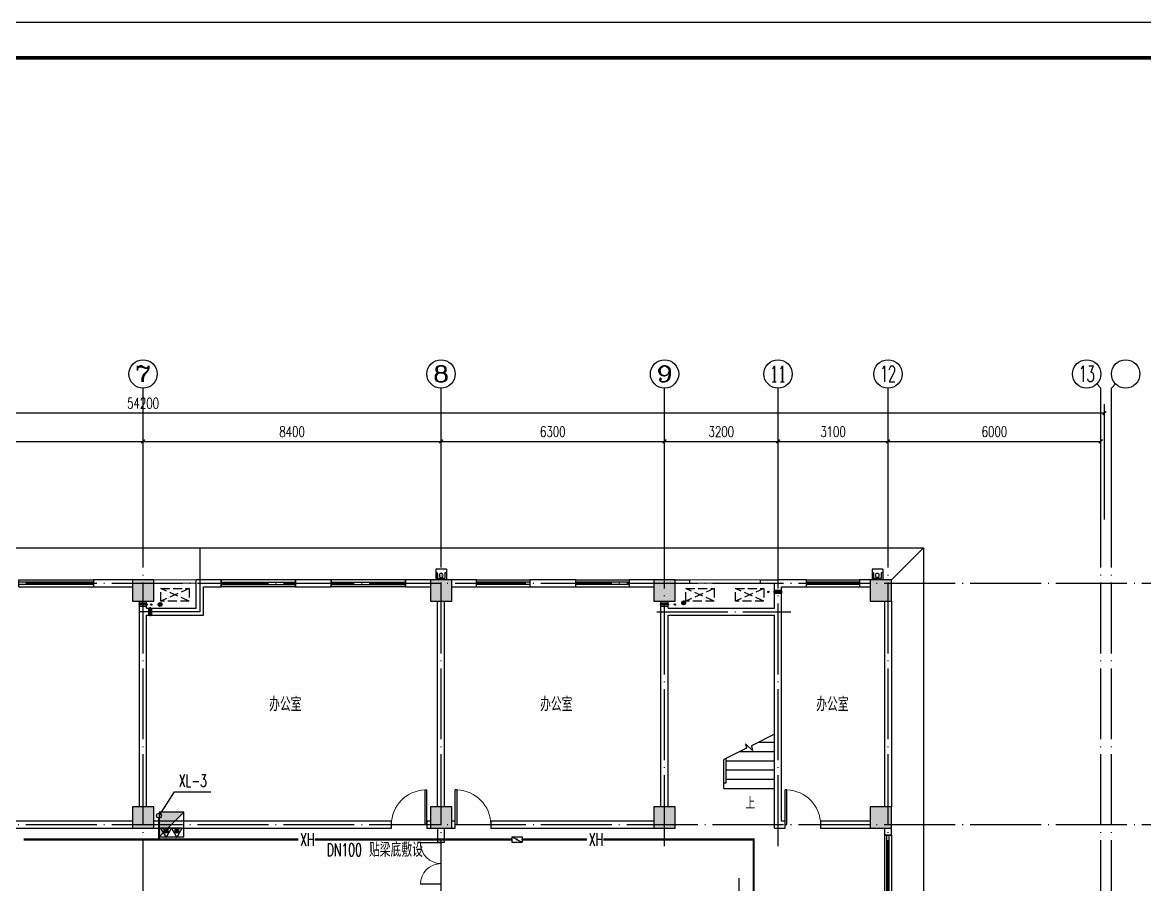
# Model space of a CAD drawing. Extents: x 888742 to 1277419, y 9079 to 622358.
# Drawn here: x 1073843 to 1105476, y 440340 to 464642 of the extents above; entities that cross this region are included whole.
import ezdxf
from ezdxf.enums import TextEntityAlignment as Align

# ---------------------------------------------------------------- set-up
doc = ezdxf.new("R2010")
doc.units = 0
doc.header["$LTSCALE"] = 1000
doc.header["$MEASUREMENT"] = 0
doc.linetypes.add('DASH', pattern=[0.35, 0.25, -0.1])
doc.linetypes.add('DOTE', pattern=[2.42, 2, -0.2, 0.02, -0.2])
for name, color, linetype in [('A_PLAN_FURNITURE', 8, 'Continuous'), ('AXIS', 3, 'Continuous'), ('AXIS_TEXT', 7, 'Continuous'), ('COLUMN', 2, 'Continuous'), ('DIM_SYMB', 3, 'Continuous'), ('DIM_消防', 3, 'Continuous'), ('DOTE', 14, 'DOTE'), ('EQUIP_消火栓', 7, 'Continuous'), ('EQUIP_消防', 7, 'Continuous'), ('LVTRY', 220, 'Continuous'), ('PIPE-消防', 1, 'Continuous'), ('PUB_HATCH', 252, 'Continuous'), ('PUB_TEXT', 7, 'Continuous'), ('PUB_TITLE', 4, 'Continuous'), ('RAIN', 220, 'Continuous'), ('STAIR', 4, 'Continuous'), ('TEXT_消防', 7, 'Continuous'), ('VALVE_消防', 7, 'Continuous'), ('VPIPE-消防', 1, 'Continuous'), ('WALL', 2, 'Continuous'), ('WINDOW', 142, 'Continuous'), ('排水', 135, 'Continuous'), ('空调', 107, 'Continuous')]:
    doc.layers.add(name, color=color, linetype=linetype)
doc.layers.add('厨房卫生间家具', color=79, linetype='Continuous', lineweight=9)
doc.layers.add('面积线', color=41, linetype='Continuous', lineweight=20)
doc.styles.add('_TCH_AXIS', font='COMPLEX', dxfattribs={"bigfont": 'GBCBIG'})
doc.styles.add('_TCH_DIM', font='SIMPLEX', dxfattribs={"bigfont": 'GBCBIG'})
doc.styles.add('_TCH_DIM_T3', font='SIMPLEX', dxfattribs={"width": 0.705882, "bigfont": 'GBCBIG'})
doc.styles.add('_TWT_PIPEDN', font='SIMPLEX', dxfattribs={"width": 0.8, "height": 3.5, "bigfont": 'HZTXT'})
doc.styles.add('_TWT_PIPETEXT', font='SIMPLEX', dxfattribs={"width": 0.8, "height": 3.5, "bigfont": 'HZTXT'})
doc.styles.add('_TWT_SERIAL', font='COMPLEX', dxfattribs={"width": 0.8, "height": 3.5, "bigfont": 'HZTXT'})
doc.styles.add('COMPLEX', font='COMPLEX')
doc.styles.add('hztxt', font='zn02.shx', dxfattribs={"width": 0.8, "height": 400, "bigfont": 'zn01.shx'})
doc.styles.get("Standard").update_dxf_attribs({"font": 'gbenor.shx', "bigfont": 'gbcbig.shx'})
doc.dimstyles.new('_TCH_ARCH&&100', dxfattribs={"dimtxt": 297.5, "dimasz": 100, "dimexe": 250, "dimexo": 300, "dimgap": 126.25, "dimtad": 1, "dimdec": 0, "dimzin": 0, "dimdsep": 46, "dimtxsty": '_TCH_DIM_T3', "dimblk": 'ARCHTICK', "dimcen": 0.09, "dimclrt": 7, "dimazin": 2, "dimtfac": 1, "dimtdec": 0, "dimtix": 1, "dimtmove": 2, "dimatfit": 3, "dimldrblk": 'ARCHTICK', "dimfxl": 1, "dimtolj": 1, "dimtzin": 0, "dimarcsym": 0})

# ---------------------------------------------------------------- blocks, each defined once
blk = doc.blocks.new('43t42')
at = {"layer": 'A_PLAN_FURNITURE', "linetype": 'DASH', "extrusion": (0, 0, -1)}
blk.add_lwpolyline([(-698650, 447037), (-697850, 447037), (-697850, 447387), (-698650, 447387)], close=True, dxfattribs=at)
at = {"layer": 'A_PLAN_FURNITURE', "linetype": 'DASH'}
for points in [[(698650, 447387), (697850, 447037)], [(698650, 447037), (697850, 447387)]]:
    blk.add_lwpolyline(points, dxfattribs=at)
blk = doc.blocks.new('Kongtiaodaong')
at = {"layer": '空调'}
for points in [[(1247663, -163218), (1247663, -163058), (1247663, -163038), (1247663, -163218), (1247663, -163238)], [(1247703, -163058), (1247703, -163008), (1247703, -163218), (1247703, -163268)], [(1247743, -163218), (1247743, -163058), (1247743, -163038), (1247743, -163218), (1247743, -163238)]]:
    blk.add_lwpolyline(points, dxfattribs=at)
blk = doc.blocks.new('A$C3D4507CA')
at = {"layer": 'RAIN'}
for p, q in [((-150, -173), (-150, 127)), ((-110, -73), (-110, 87)), ((110, 87), (-110, 87)), ((110, -73), (110, 87)), ((150, -173), (150, 127)), ((-110, -73), (-150, -73)), ((150, -173), (-150, -173)), ((150, -73), (110, -73)), ((150, -173), (150, -173))]:
    blk.add_line(p, q, dxfattribs=at)
blk.add_circle((0, 0), 55, dxfattribs=at)
blk = doc.blocks.new('$TWTSYS$00000546')
h = blk.add_hatch()
h.set_pattern_fill('ANSI31', color=256, scale=200, style=0)
h.set_pattern_definition([(45, (-38543.802, -6670.83), (-17.67767, 17.67767), [])])
h.paths.add_polyline_path([(-65, 174), (65, 174), (65, 44), (-65, 44)])
for points in [[(0, 344), (-198, 0), (198, 0)], [(-65, 174), (65, 174), (65, 44), (-65, 44)]]:
    blk.add_lwpolyline(points, close=True)
blk = doc.blocks.new('_ArchTick')
at = {"color": 0, "linetype": 'ByBlock', "const_width": 0.4}
blk.add_lwpolyline([(-0.5, -0.5), (0.5, 0.5)], dxfattribs=at)
blk = doc.blocks.new('*D220')
at = {"layer": 'AXIS', "color": 0, "lineweight": -2, "transparency": 16777216}
for p, q in [((1068844, 450633), (1068844, 453083)), ((1077244, 450633), (1077244, 453083)), ((1068844, 452833), (1077244, 452833))]:
    blk.add_line(p, q, dxfattribs=at)
at = {"layer": 'Defpoints', "color": 0, "transparency": 16777216}
for p in [(1077244, 452833), (1068844, 450333), (1077244, 450333)]:
    blk.add_point(p, dxfattribs=at)
at = {"layer": 'AXIS', "color": 0, "lineweight": -2, "transparency": 16777216, "xscale": 100, "yscale": 100, "zscale": 100, "rotation": 180}
blk.add_blockref('_ArchTick', (1068844, 452833), dxfattribs=at)
at = {"layer": 'AXIS', "color": 0, "lineweight": -2, "transparency": 16777216, "xscale": 100, "yscale": 100, "zscale": 100}
blk.add_blockref('_ArchTick', (1077244, 452833), dxfattribs=at)
at = {"layer": 'AXIS', "color": 7, "transparency": 16777216, "insert": (1073044, 453108), "char_height": 297.5, "attachment_point": 5, "style": '_TCH_DIM_T3'}
blk.add_mtext('\\A1;8400', dxfattribs=at)
blk = doc.blocks.new('*D221')
at = {"layer": 'AXIS', "color": 0, "lineweight": -2, "transparency": 16777216}
for p, q in [((1077244, 450633), (1077244, 453083)), ((1085644, 450633), (1085644, 453083)), ((1077244, 452833), (1085644, 452833))]:
    blk.add_line(p, q, dxfattribs=at)
at = {"layer": 'Defpoints', "color": 0, "transparency": 16777216}
for p in [(1085644, 452833), (1077244, 450333), (1085644, 450333)]:
    blk.add_point(p, dxfattribs=at)
at = {"layer": 'AXIS', "color": 0, "lineweight": -2, "transparency": 16777216, "xscale": 100, "yscale": 100, "zscale": 100, "rotation": 180}
blk.add_blockref('_ArchTick', (1077244, 452833), dxfattribs=at)
at = {"layer": 'AXIS', "color": 0, "lineweight": -2, "transparency": 16777216, "xscale": 100, "yscale": 100, "zscale": 100}
blk.add_blockref('_ArchTick', (1085644, 452833), dxfattribs=at)
at = {"layer": 'AXIS', "color": 7, "transparency": 16777216, "insert": (1081444, 453108), "char_height": 297.5, "attachment_point": 5, "style": '_TCH_DIM_T3'}
blk.add_mtext('\\A1;8400', dxfattribs=at)
blk = doc.blocks.new('*D222')
at = {"layer": 'AXIS', "color": 0, "lineweight": -2, "transparency": 16777216}
for p, q in [((1085644, 450633), (1085644, 453083)), ((1091944, 450633), (1091944, 453083)), ((1085644, 452833), (1091944, 452833))]:
    blk.add_line(p, q, dxfattribs=at)
at = {"layer": 'Defpoints', "color": 0, "transparency": 16777216}
for p in [(1091944, 452833), (1085644, 450333), (1091944, 450333)]:
    blk.add_point(p, dxfattribs=at)
at = {"layer": 'AXIS', "color": 0, "lineweight": -2, "transparency": 16777216, "xscale": 100, "yscale": 100, "zscale": 100, "rotation": 180}
blk.add_blockref('_ArchTick', (1085644, 452833), dxfattribs=at)
at = {"layer": 'AXIS', "color": 0, "lineweight": -2, "transparency": 16777216, "xscale": 100, "yscale": 100, "zscale": 100}
blk.add_blockref('_ArchTick', (1091944, 452833), dxfattribs=at)
at = {"layer": 'AXIS', "color": 7, "transparency": 16777216, "insert": (1088794, 453108), "char_height": 297.5, "attachment_point": 5, "style": '_TCH_DIM_T3'}
blk.add_mtext('\\A1;6300', dxfattribs=at)
blk = doc.blocks.new('*D223')
at = {"layer": 'AXIS', "color": 0, "lineweight": -2, "transparency": 16777216}
for p, q in [((1091944, 450633), (1091944, 453083)), ((1095144, 450633), (1095144, 453083)), ((1091944, 452833), (1095144, 452833))]:
    blk.add_line(p, q, dxfattribs=at)
at = {"layer": 'Defpoints', "color": 0, "transparency": 16777216}
for p in [(1095144, 452833), (1091944, 450333), (1095144, 450333)]:
    blk.add_point(p, dxfattribs=at)
at = {"layer": 'AXIS', "color": 0, "lineweight": -2, "transparency": 16777216, "xscale": 100, "yscale": 100, "zscale": 100, "rotation": 180}
blk.add_blockref('_ArchTick', (1091944, 452833), dxfattribs=at)
at = {"layer": 'AXIS', "color": 0, "lineweight": -2, "transparency": 16777216, "xscale": 100, "yscale": 100, "zscale": 100}
blk.add_blockref('_ArchTick', (1095144, 452833), dxfattribs=at)
at = {"layer": 'AXIS', "color": 7, "transparency": 16777216, "insert": (1093544, 453108), "char_height": 297.5, "attachment_point": 5, "style": '_TCH_DIM_T3'}
blk.add_mtext('\\A1;3200', dxfattribs=at)
blk = doc.blocks.new('*D224')
at = {"layer": 'AXIS', "color": 0, "lineweight": -2, "transparency": 16777216}
for p, q in [((1095144, 450633), (1095144, 453083)), ((1098244, 450633), (1098244, 453083)), ((1095144, 452833), (1098244, 452833))]:
    blk.add_line(p, q, dxfattribs=at)
at = {"layer": 'Defpoints', "color": 0, "transparency": 16777216}
for p in [(1098244, 452833), (1095144, 450333), (1098244, 450333)]:
    blk.add_point(p, dxfattribs=at)
at = {"layer": 'AXIS', "color": 0, "lineweight": -2, "transparency": 16777216, "xscale": 100, "yscale": 100, "zscale": 100, "rotation": 180}
blk.add_blockref('_ArchTick', (1095144, 452833), dxfattribs=at)
at = {"layer": 'AXIS', "color": 0, "lineweight": -2, "transparency": 16777216, "xscale": 100, "yscale": 100, "zscale": 100}
blk.add_blockref('_ArchTick', (1098244, 452833), dxfattribs=at)
at = {"layer": 'AXIS', "color": 7, "transparency": 16777216, "insert": (1096694, 453108), "char_height": 297.5, "attachment_point": 5, "style": '_TCH_DIM_T3'}
blk.add_mtext('\\A1;3100', dxfattribs=at)
blk = doc.blocks.new('*D225')
at = {"layer": 'AXIS', "color": 0, "lineweight": -2, "transparency": 16777216}
for p, q in [((1098244, 450633), (1098244, 453083)), ((1104244, 450633), (1104244, 453083)), ((1098244, 452833), (1104244, 452833))]:
    blk.add_line(p, q, dxfattribs=at)
at = {"layer": 'Defpoints', "color": 0, "transparency": 16777216}
for p in [(1104244, 452833), (1098244, 450333), (1104244, 450333)]:
    blk.add_point(p, dxfattribs=at)
at = {"layer": 'AXIS', "color": 0, "lineweight": -2, "transparency": 16777216, "xscale": 100, "yscale": 100, "zscale": 100, "rotation": 180}
blk.add_blockref('_ArchTick', (1098244, 452833), dxfattribs=at)
at = {"layer": 'AXIS', "color": 0, "lineweight": -2, "transparency": 16777216, "xscale": 100, "yscale": 100, "zscale": 100}
blk.add_blockref('_ArchTick', (1104244, 452833), dxfattribs=at)
at = {"layer": 'AXIS', "color": 7, "transparency": 16777216, "insert": (1101244, 453108), "char_height": 297.5, "attachment_point": 5, "style": '_TCH_DIM_T3'}
blk.add_mtext('\\A1;6000', dxfattribs=at)
blk = doc.blocks.new('*D226')
at = {"layer": 'AXIS', "color": 0, "lineweight": -2, "transparency": 16777216}
for p, q in [((1050144, 450633), (1050144, 453883)), ((1050144, 453633), (1104344, 453633)), ((1104344, 450633), (1104344, 453883))]:
    blk.add_line(p, q, dxfattribs=at)
at = {"layer": 'Defpoints', "color": 0, "transparency": 16777216}
for p in [(1104344, 453633), (1050144, 450333), (1104344, 450333)]:
    blk.add_point(p, dxfattribs=at)
at = {"layer": 'AXIS', "color": 0, "lineweight": -2, "transparency": 16777216, "xscale": 100, "yscale": 100, "zscale": 100, "rotation": 180}
blk.add_blockref('_ArchTick', (1050144, 453633), dxfattribs=at)
at = {"layer": 'AXIS', "color": 0, "lineweight": -2, "transparency": 16777216, "xscale": 100, "yscale": 100, "zscale": 100}
blk.add_blockref('_ArchTick', (1104344, 453633), dxfattribs=at)
at = {"layer": 'AXIS', "color": 7, "transparency": 16777216, "insert": (1077244, 453908), "char_height": 297.5, "attachment_point": 5, "style": '_TCH_DIM_T3'}
blk.add_mtext('\\A1;54200', dxfattribs=at)
blk = doc.blocks.new('$DorLib2D$00000001')
for p, q in [((0.45, 0.975), (0.5, 0.975)), ((0.45, 0), (0.45, 0.975)), ((0.5, 0), (0.5, 0.975)), ((0.5, 0), (0.45, 0))]:
    blk.add_line(p, q)
at = {"lineweight": 13}
blk.add_arc((0.475, 0), 0.975, 91.4693, 180, dxfattribs=at)
blk = doc.blocks.new('$WINLIB2D$00000001')
at = {"color": 0}
for points in [[(-0.5, 0.5), (-0.5, -0.5)], [(-0.5, 0.5), (0.5, 0.5)], [(0.5, -0.5), (0.5, 0.5)], [(0.5, 0.167), (-0.5, 0.167)], [(0.5, -0.167), (-0.5, -0.167)], [(-0.5, -0.5), (0.5, -0.5)]]:
    blk.add_lwpolyline(points, dxfattribs=at)
blk = doc.blocks.new('$DorLib2D$00000004')
for p, q in [((-0.485, 0), (-0.485, 0.485)), ((0.485, 0), (0.485, 0.485))]:
    blk.add_line(p, q)
at = {"lineweight": 13}
for centre, start, end in [((-0.485, 0), 0, 90), ((0.485, 0), 90, 180)]:
    blk.add_arc(centre, 0.485, start, end, dxfattribs=at)
blk = doc.blocks.new('_AXISO')
blk.add_circle((0, 0), 0.5)
at = {"layer": 'AXIS_TEXT', "style": 'COMPLEX', "width": 1.041667}
blk.add_attdef('A', text='', height=0.56, dxfattribs=at).set_placement((-0.25, -0.28), (0.25, -0.28), align=Align.FIT)
blk = doc.blocks.new('$TwtSys$00000434')
for p, q in [((-0.5, 0.5), (-0.5, -0.5)), ((-0.5, -0.5), (0.5, 0.5)), ((0.5, 0.5), (-0.5, 0.5)), ((0.5, -0.5), (0.5, 0.5)), ((-0.5, -0.5), (0.5, -0.5))]:
    blk.add_line(p, q)
blk.add_solid([(0.5, -0.5), (0.5, 0.5), (-0.5, -0.5)])
blk = doc.blocks.new('$VALVE$00000316')
for p, q in [((-125, 72), (125, -72)), ((-125, 72), (-125, -72)), ((-125, 72), (125, 72)), ((125, 72), (125, -72)), ((-125, -72), (125, -72))]:
    blk.add_line(p, q)
at = {"const_width": 21.1}
blk.add_lwpolyline([(-11, 0, 1), (11, 0, 1)], format="xyb", close=True, dxfattribs=at)
for p in [(-125, 0), (125, 0)]:
    blk.add_point(p)
at = {"color": 7, "flags": 9}
for tag in ['XSIZE', 'YSIZE']:
    blk.add_attdef(tag, (0, 0), '', height=0.5, dxfattribs=at)

msp = doc.modelspace()

# ---------------------------------------------------------------- hatches: boundary and pattern name
at = {"layer": 'PIPE-消防', "linetype": 'Continuous'}
for points in [[(1094458.2, 441609.4), (1094458.2, 441639.4), (1094488.2, 441639.4)], [(1094458.2, 441609.4), (1094488.2, 441609.4), (1094488.2, 441639.4)]]:
    msp.add_hatch(color=256, dxfattribs=at).paths.add_polyline_path(points)
at = {"layer": 'PUB_HATCH'}
for points in [[(1076944, 448331.4), (1077544, 448331.4), (1077544, 448931.4), (1076944, 448931.4)], [(1085344, 448331.4), (1085944, 448331.4), (1085944, 448931.4), (1085344, 448931.4)], [(1091644, 448331.4), (1092244, 448331.4), (1092244, 448931.4), (1091644, 448931.4)], [(1097744, 448331.4), (1098344, 448331.4), (1098344, 448931.4), (1097744, 448931.4)], [(1076944, 441931.4), (1077544, 441931.4), (1077544, 442531.4), (1076944, 442531.4)], [(1085344, 441931.4), (1085944, 441931.4), (1085944, 442531.4), (1085344, 442531.4)], [(1091644, 441931.4), (1092244, 441931.4), (1092244, 442531.4), (1091644, 442531.4)], [(1097744, 441931.4), (1098344, 441931.4), (1098344, 442531.4), (1097744, 442531.4)]]:
    msp.add_hatch(color=256, dxfattribs=at).paths.add_polyline_path(points)
at = {"layer": '排水'}
h = msp.add_hatch(dxfattribs=at)
h.set_pattern_fill('ANSI31', color=252, scale=15, style=0)
h.set_pattern_definition([(134.9997153, (2556469.947, 1440969.72), (16.83806388, 16.83789657), [])])
edge = h.paths.add_edge_path()
edge.add_arc((1077722.5, 448233.9), 55, 0, 360)
h = msp.add_hatch(dxfattribs=at)
h.set_pattern_fill('ANSI31', color=252, scale=15, style=0)
h.set_pattern_definition([(134.9997153, (2571230.73, 1441016.466), (16.83806388, 16.83789657), [])])
edge = h.paths.add_edge_path()
edge.add_arc((1092483.3, 448280.7), 55, 0, 360)

# ---------------------------------------------------------------- linework, layer by layer
at = {"layer": 'AXIS'}
for p, q in [((1077244, 450333.5), (1077244, 454333.5)), ((1085644, 450333.5), (1085644, 454333.5)), ((1091944, 450333.5), (1091944, 454333.5)), ((1095144, 450333.5), (1095144, 454333.5)), ((1098244, 450333.5), (1098244, 454333.5)), ((1104126.9, 454450.6), (1104244, 454333.5)), ((1104244, 450333.5), (1104244, 454333.5)), ((1104661.2, 454450.6), (1104544, 454333.5)), ((1104544, 450333.5), (1104544, 454333.5))]:
    msp.add_line(p, q, dxfattribs=at)
at = {"layer": 'COLUMN'}
for p, q in [((1077544, 448931.4), (1076944, 448931.4)), ((1076944, 448931.4), (1076944, 448331.4)), ((1077544, 448331.4), (1077544, 448931.4)), ((1085944, 448931.4), (1085344, 448931.4)), ((1085344, 448931.4), (1085344, 448331.4)), ((1085944, 448331.4), (1085944, 448931.4)), ((1092244, 448931.4), (1091644, 448931.4)), ((1091644, 448931.4), (1091644, 448331.4)), ((1092244, 448331.4), (1092244, 448931.4)), ((1098344, 448931.4), (1097744, 448931.4)), ((1097744, 448931.4), (1097744, 448331.4)), ((1098344, 448331.4), (1098344, 448931.4)), ((1076944, 448331.4), (1077544, 448331.4)), ((1085344, 448331.4), (1085944, 448331.4)), ((1091644, 448331.4), (1092244, 448331.4)), ((1097744, 448331.4), (1098344, 448331.4)), ((1077544, 442531.4), (1076944, 442531.4)), ((1076944, 442531.4), (1076944, 441931.4)), ((1077544, 441931.4), (1077544, 442531.4)), ((1085944, 442531.4), (1085344, 442531.4)), ((1085344, 442531.4), (1085344, 441931.4)), ((1085944, 441931.4), (1085944, 442531.4)), ((1092244, 442531.4), (1091644, 442531.4)), ((1091644, 442531.4), (1091644, 441931.4)), ((1092244, 441931.4), (1092244, 442531.4)), ((1098344, 442531.4), (1097744, 442531.4)), ((1097744, 442531.4), (1097744, 441931.4)), ((1098344, 441931.4), (1098344, 442531.4)), ((1076944, 441931.4), (1077544, 441931.4)), ((1085344, 441931.4), (1085944, 441931.4)), ((1091644, 441931.4), (1092244, 441931.4)), ((1097744, 441931.4), (1098344, 441931.4))]:
    msp.add_line(p, q, dxfattribs=at)
at = {"layer": 'DIM_SYMB'}
msp.add_lwpolyline([(1094331.5, 442921.4, 0, 0, 0), (1094331.5, 443791.4, 80, 0, 0), (1094331.5, 444091.4, 0, 0, 0)], format="xyseb", dxfattribs=at)
at = {"layer": 'DIM_消防'}
for p, q in [((1077694, 442281.4), (1078134.4, 442953.4)), ((1078134.4, 442953.4), (1079150.9, 442953.4))]:
    msp.add_line(p, q, dxfattribs=at)
at = {"layer": 'DOTE'}
for p, q in [((1077244, 420234.9, 0), (1077244, 450333.5, 0)), ((1085644, 420234.9, 0), (1085644, 450333.5, 0)), ((1091944.1, 441426, 0), (1091944, 450333.5, 0)), ((1095144, 441426, 0), (1095144, 450333.5, 0)), ((1098244.1, 420234.9, 0), (1098244, 450333.5)), ((1104244, 420234.9, 0), (1104244, 450333.5, 0)), ((1104544, 420234.9, 0), (1104544, 450333.5)), ((1047318.5, 448831.4, 0), (1106926.5, 448831.4, 0)), ((1091727.6, 448031.4), (1095506.6, 448031.4)), ((1047318.5, 442031.4, 0), (1107169.6, 442031.4)), ((1094044, 420234.9, 0), (1094044, 440516.8, 0))]:
    msp.add_line(p, q, dxfattribs=at)
msp.add_lwpolyline([(1078844, 449831.4), (1078844, 448031.4), (1077144, 448031.4)], dxfattribs=at)
at = {"layer": 'LVTRY', "color": 5}
msp.add_line((1099244, 449831.4), (1098344, 448931.4), dxfattribs=at)
msp.add_lwpolyline([(1055244, 438431.9), (1055244, 449831.4), (1099244, 449831.4), (1099244, 438431.9), (1105362.3, 438431.9)], dxfattribs=at)
at = {"layer": 'PIPE-消防', "linetype": 'Continuous', "const_width": 60}
for points in [[(1077694, 441609.4), (1077694, 442211.4)], [(1073882.2, 441609.4), (1077694, 441609.4)], [(1077694, 441609.4), (1081620.6, 441609.4)], [(1082083.3, 441609.4), (1087635.4, 441609.4)], [(1087935, 441609.4), (1089759.6, 441609.4)], [(1090222.2, 441609.4), (1094458.2, 441609.4)], [(1094458.2, 439581.4), (1094458.2, 441609.4)]]:
    msp.add_lwpolyline(points, dxfattribs=at)
at = {"layer": 'PUB_TITLE'}
msp.add_lwpolyline([(1039583, 405241.8), (1123683, 405241.8), (1123683, 464641.8), (1039583, 464641.8)], close=True, dxfattribs=at)
at = {"layer": 'PUB_TITLE', "const_width": 100}
msp.add_lwpolyline([(1042083, 406241.8), (1122683, 406241.8), (1122683, 463641.8), (1042083, 463641.8)], close=True, dxfattribs=at)
at = {"layer": 'STAIR'}
for p, q in [((1095044, 444576.1), (1094394.1, 444252.6)), ((1095044, 443051.4), (1095044, 444576.1)), ((1094251.1, 444181.4), (1093619, 443866.7)), ((1094420.9, 444120.3), (1094225.9, 444305.5)), ((1094225.9, 444305.5), (1094251.1, 444181.4)), ((1094394.1, 444252.6), (1094420.9, 444120.3)), ((1094592.7, 444351.4), (1095044, 444351.4)), ((1093619, 443211.4), (1093619, 443866.7)), ((1093619, 443211.4), (1093619, 443866.7)), ((1093679, 443211.4), (1093679, 443896.6)), ((1093679, 443831.4), (1095044, 443831.4)), ((1094070.4, 444091.4), (1095044, 444091.4)), ((1093679, 443571.4), (1095044, 443571.4)), ((1093619, 443051.4), (1093619, 443211.4)), ((1093619, 443211.4), (1093679, 443211.4)), ((1093679, 443311.4), (1095044, 443311.4)), ((1093619, 443051.4), (1095044, 443051.4))]:
    msp.add_line(p, q, dxfattribs=at)
at = {"layer": 'VPIPE-消防', "linetype": 'Continuous'}
msp.add_circle((1077694, 442281.4), 70, dxfattribs=at)
at = {"layer": 'WALL'}
for p, q in [((1076944, 448931.4), (1075844, 448931.4)), ((1075844, 448931.4), (1075844, 448731.4)), ((1078744, 448131.4), (1078744, 448931.4)), ((1079444, 448931.4), (1078744, 448931.4)), ((1079444, 448731.4), (1079444, 448931.4)), ((1082544, 448931.4), (1081544, 448931.4)), ((1081544, 448931.4), (1081544, 448731.4)), ((1082544, 448731.4), (1082544, 448931.4)), ((1085344, 448931.4), (1084644, 448931.4)), ((1084644, 448931.4), (1084644, 448731.4)), ((1086644, 448931.4), (1085944, 448931.4)), ((1086644, 448731.4), (1086644, 448931.4)), ((1089444, 448931.4), (1088144, 448931.4)), ((1088144, 448931.4), (1088144, 448731.4)), ((1089444, 448731.4), (1089444, 448931.4)), ((1091644, 448931.4), (1090944, 448931.4)), ((1090944, 448931.4), (1090944, 448731.4)), ((1092244, 448931.4), (1092644.1, 448931.4)), ((1092644.1, 448931.4), (1092644.1, 448831.4)), ((1094644.1, 448931.4), (1095144, 448931.4)), ((1094644.1, 448931.4), (1094644.1, 448831.4)), ((1095944, 448931.4), (1095144, 448931.4)), ((1095944, 448731.4), (1095944, 448931.4)), ((1097744, 448931.4), (1097444, 448931.4)), ((1097444, 448931.4), (1097444, 448731.4)), ((1075844, 448731.4), (1076944, 448731.4)), ((1078944, 447931.4), (1078944, 448731.4)), ((1078944, 448731.4), (1079444, 448731.4)), ((1081544, 448731.4), (1082544, 448731.4)), ((1084644, 448731.4), (1085344, 448731.4)), ((1085944, 448731.4), (1086644, 448731.4)), ((1088144, 448731.4), (1089444, 448731.4)), ((1090944, 448731.4), (1091644, 448731.4)), ((1092244, 448831.4), (1092644.1, 448831.4)), ((1094644.1, 448831.4), (1095044, 448831.4)), ((1095044, 448131.4), (1095044, 448831.4)), ((1095244, 448731.4), (1095944, 448731.4)), ((1095244, 448031.4), (1095244, 448731.4)), ((1097444, 448731.4), (1097744, 448731.4)), ((1077144, 448031.4), (1077144, 448331.4)), ((1077344, 448131.4), (1077344, 448331.4)), ((1085544, 442531.4), (1085544, 448331.4)), ((1085744, 442531.4), (1085744, 448331.4)), ((1091844, 448031.4), (1091844, 448331.4)), ((1092044, 448131.4), (1092044, 448331.4)), ((1098144, 448331.4), (1098144, 442531.4)), ((1098344, 448331.4), (1098344, 442531.4)), ((1077144, 442531.4), (1077144, 448031.4)), ((1077344, 448131.4), (1078744, 448131.4)), ((1077344, 442531.4), (1077344, 447931.4)), ((1077344, 447931.4), (1078944, 447931.4)), ((1091844, 442531.4), (1091844, 448031.4)), ((1092044, 448131.4), (1095044, 448131.4)), ((1092044, 442531.4), (1092044, 447931.4)), ((1092044, 447931.4), (1095044, 447931.4)), ((1095044, 441931.4), (1095044, 447931.4)), ((1095244, 442131.4), (1095244, 448031.4)), ((1076944, 442131.4), (1070244, 442131.4)), ((1070244, 441931.4), (1076944, 441931.4)), ((1084244, 442131.4), (1077544, 442131.4)), ((1077544, 441931.4), (1084244, 441931.4)), ((1084244, 441931.4), (1084244, 442131.4)), ((1085344, 442131.4), (1085244, 442131.4)), ((1085244, 442131.4), (1085244, 441931.4)), ((1085244, 441931.4), (1085344, 441931.4)), ((1085544, 441931.4), (1085544, 441531.4)), ((1085744, 441531.4), (1085744, 441931.4)), ((1086044, 442131.4), (1085944, 442131.4)), ((1085944, 441931.4), (1086044, 441931.4)), ((1086044, 441931.4), (1086044, 442131.4)), ((1091644, 442131.4), (1087044, 442131.4)), ((1087044, 442131.4), (1087044, 441931.4)), ((1087044, 441931.4), (1091644, 441931.4)), ((1095044, 441931.4), (1095344, 441931.4)), ((1095344, 442131.4), (1095244, 442131.4)), ((1095344, 441931.4), (1095344, 442131.4)), ((1097744, 442131.4), (1096344, 442131.4)), ((1096344, 442131.4), (1096344, 441931.4)), ((1096344, 441931.4), (1097744, 441931.4)), ((1098144, 441931.4), (1098144, 441731.4)), ((1098344, 441731.4), (1098344, 441931.4)), ((1098144, 441731.4), (1098344, 441731.4)), ((1085544, 441531.4), (1085744, 441531.4))]:
    msp.add_line(p, q, dxfattribs=at)
at = {"layer": '厨房卫生间家具'}
for p, q in [((1077544, 448931.4), (1078744, 448931.4)), ((1094644.1, 448931.4), (1092644.1, 448931.4)), ((1077544, 448831.4), (1078744, 448831.4)), ((1094644.1, 448831.4), (1092644.1, 448831.4))]:
    msp.add_line(p, q, dxfattribs=at)
at = {"layer": '排水'}
for centre, radius in [((1094874.6, 448591.4), 20), ((1077474, 448231.4), 20), ((1077722.5, 448233.9), 55), ((1092234.8, 448231.4), 20), ((1092483.3, 448280.7), 55)]:
    msp.add_circle(centre, radius, dxfattribs=at)

# ---------------------------------------------------------------- block references
for p in [(379894.5, 1294.3), (394694.5, 1294.3), (396094.5, 1294.3)]:
    msp.add_blockref('43t42', p)
at = {"layer": 'AXIS'}
ref = msp.add_blockref('_AXISO', (1077244, 454733.5), dxfattribs=dict(at, xscale=800, yscale=800, zscale=800))
ref.add_attrib('A', '7', dxfattribs={"layer": 'AXIS_TEXT', "height": 452.5, "style": '_TCH_AXIS', "width": 1.5}).set_placement((1077017.8, 454507.2), (1077470.3, 454507.2), align=Align.FIT)
ref = msp.add_blockref('_AXISO', (1085644, 454733.5), dxfattribs=dict(at, xscale=800, yscale=800, zscale=800))
ref.add_attrib('A', '8', dxfattribs={"layer": 'AXIS_TEXT', "height": 452.5, "style": '_TCH_AXIS', "width": 1.5}).set_placement((1085417.8, 454507.2), (1085870.3, 454507.2), align=Align.FIT)
ref = msp.add_blockref('_AXISO', (1091944, 454733.5), dxfattribs=dict(at, xscale=800, yscale=800, zscale=800))
ref.add_attrib('A', '9', dxfattribs={"layer": 'AXIS_TEXT', "height": 452.5, "style": '_TCH_AXIS', "width": 1.5}).set_placement((1091717.8, 454507.2), (1092170.3, 454507.2), align=Align.FIT)
ref = msp.add_blockref('_AXISO', (1095144, 454733.5), dxfattribs=dict(at, xscale=800, yscale=800, zscale=800))
ref.add_attrib('A', '11', dxfattribs={"layer": 'AXIS_TEXT', "height": 452.55, "style": '_TCH_AXIS', "width": 0.875}).set_placement((1094917.8, 454507.2), (1095370.3, 454507.2), align=Align.FIT)
ref = msp.add_blockref('_AXISO', (1098244, 454733.5), dxfattribs=dict(at, xscale=800, yscale=800, zscale=800))
ref.add_attrib('A', '12', dxfattribs={"layer": 'AXIS_TEXT', "height": 452.55, "style": '_TCH_AXIS', "width": 0.724138}).set_placement((1098017.8, 454507.2), (1098470.3, 454507.2), align=Align.FIT)
ref = msp.add_blockref('_AXISO', (1103844, 454733.5), dxfattribs=dict(at, xscale=800, yscale=800, zscale=800))
ref.add_attrib('A', '13', dxfattribs={"layer": 'AXIS_TEXT', "height": 452.55, "style": '_TCH_AXIS', "width": 0.724138}).set_placement((1103617.8, 454507.2), (1104070.3, 454507.2), align=Align.FIT)
at = {"layer": 'AXIS', "xscale": 800, "yscale": 800, "zscale": 800}
msp.add_blockref('_AXISO', (1104944, 454733.5), dxfattribs=at)
at = {"layer": 'EQUIP_消火栓', "xscale": 700, "yscale": 700, "zscale": 700, "rotation": 180.000000072628}
msp.add_blockref('$TwtSys$00000434', (1078044, 442031.4), dxfattribs=at)
at = {"layer": 'EQUIP_消防', "color": 1, "xscale": 0.7679999996908009, "yscale": 0.7680000001564622, "zscale": 0.7680000000000002, "rotation": 180}
for p in [(1077891.7, 441931.4), (1078196.4, 441931.4)]:
    msp.add_blockref('$TWTSYS$00000546', p, dxfattribs=at)
at = {"layer": 'RAIN', "xscale": -1, "rotation": 180}
for p in [(1085644.1, 449058.1, 0), (1097944.1, 449058.1, 0)]:
    msp.add_blockref('A$C3D4507CA', p, dxfattribs=at)
at = {"layer": 'VALVE_消防', "xscale": 1.2, "zscale": 1.2}
msp.add_blockref('$VALVE$00000316', (1087785.2, 441609.4), dxfattribs=at)
at = {"layer": 'WINDOW'}
for name, p, xscale, yscale, zscale, rotation in [('$WINLIB2D$00000001', (1074794, 448831.4), 2100, -200, 2100, 1.138976287836473e-07), ('$WINLIB2D$00000001', (1080494, 448831.4), -2100, -200, -2100, 359.9999999910199), ('$WINLIB2D$00000001', (1083594, 448831.4), -2100, -200, -2100, 359.9999999910199), ('$WINLIB2D$00000001', (1087394, 448831.4), 1500, -200, 1500, 359.9999999642196), ('$WINLIB2D$00000001', (1090194, 448831.4), 1500, -200, 1500, 359.9999999642196), ('$WINLIB2D$00000001', (1096694, 448831.4), 1500, -200, 1500, 359.9999999642192), ('$DorLib2D$00000001', (1084744, 442031.4), 1000, 1000, 1000, 8.893769279704599e-07), ('$DorLib2D$00000001', (1086544, 442031.4), -1000, 1000, -1000, 8.893718979878159e-07), ('$DorLib2D$00000001', (1095844, 442031.4), -1000, 1000, -1000, 4.876658262273827e-06), ('$WINLIB2D$00000001', (1098244, 440931.4), 1600, 200, 1600, 270.0000088902455), ('$DorLib2D$00000004', (1085644, 440931.4), 1200, 1200, 1200, 90.00000003638846)]:
    msp.add_blockref(name, p, dxfattribs=dict(at, xscale=xscale, yscale=yscale, zscale=zscale, rotation=rotation))
at = {"layer": '面积线'}
for p, rotation in [((932006.1, -799111.9), 90), ((-170259.2, 611170), 359.9999725274984)]:
    msp.add_blockref('Kongtiaodaong', p, dxfattribs=dict(at, rotation=rotation))
at = {"layer": '面积线', "xscale": -1, "rotation": 270}
for p in [(1240382, -799471.9), (1255082, -799471.9)]:
    msp.add_blockref('Kongtiaodaong', p, dxfattribs=at)

# ---------------------------------------------------------------- texts
at = {"layer": 'DIM_SYMB', "color": 7, "style": '_TCH_DIM'}
msp.add_text('上', height=337.6, dxfattribs=at).set_placement((1094227.3, 442466.4))
at = {"layer": 'DIM_消防', "color": 7, "style": '_TWT_SERIAL', "width": 0.64}
msp.add_text('XL-3', height=350, dxfattribs=at).set_placement((1078248.9, 443093.4))
at = {"layer": 'PUB_TEXT', "style": 'hztxt', "width": 0.8}
for s, p in [('办公室', (1080797.9, 445222.2)), ('办公室', (1088436.5, 445222.2)), ('办公室', (1096220.3, 445222.2)), ('贴梁底敷设', (1083612.7, 441120.7))]:
    msp.add_text(s, height=400, dxfattribs=at).set_placement(p)
at = {"layer": 'TEXT_消防', "style": '_TWT_PIPETEXT', "width": 0.64}
for p in [(1081670.6, 441434.4), (1089809.6, 441434.4)]:
    msp.add_text('XH', height=350, dxfattribs=at).set_placement(p)
at = {"layer": 'TEXT_消防', "linetype": 'Continuous', "style": '_TWT_PIPEDN', "width": 0.64}
msp.add_text('DN100', height=350, dxfattribs=at).set_placement((1082422.3, 441145.3))

# ---------------------------------------------------------------- dimensions: what is measured, and where the dimension line sits
at = {"layer": 'AXIS'}
for p1, p2, distance, picture, middle in [((1050144, 450333.5), (1104344, 450333.5), 3300, '*D226', (1077244, 453908.5)), ((1068844.1, 450333.5), (1077244, 450333.5), 2500, '*D220', (1073044.1, 453108.5)), ((1077244, 450333.5), (1085644, 450333.5), 2500, '*D221', (1081444.1, 453108.5)), ((1085644, 450333.5), (1091944, 450333.5), 2500, '*D222', (1088794, 453108.5)), ((1091944, 450333.5), (1095144, 450333.5), 2500, '*D223', (1093544, 453108.5)), ((1095144, 450333.5), (1098244, 450333.5), 2500, '*D224', (1096694, 453108.5)), ((1098244, 450333.5), (1104244, 450333.5), 2500, '*D225', (1101244, 453108.5))]:
    dim = msp.add_aligned_dim(p1=p1, p2=p2, distance=distance, dimstyle='_TCH_ARCH&&100', dxfattribs=at)
    dim.commit()
    dim.dimension.update_dxf_attribs({"geometry": picture, "text_midpoint": middle})

doc.saveas('drawing.dxf')
